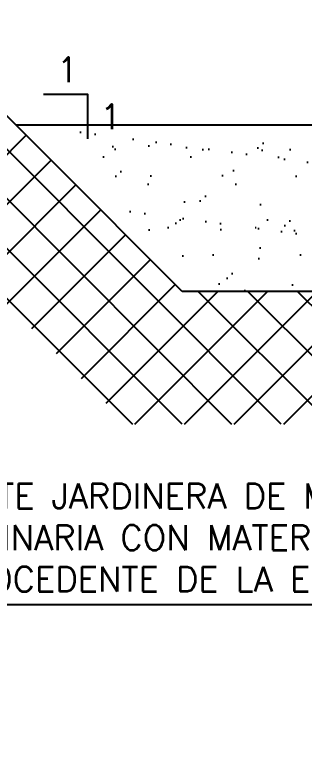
# Model space of a CAD drawing. Header units: metres. Extents: x 750563 to 756046, y 4495933 to 4497284.
# Drawn here: x 755676.125 to 755677.434, y 4496167.933 to 4496171.255 of the extents above; entities that cross this region are included whole.
import ezdxf
from ezdxf import colors
from ezdxf.entities.mleader import LeaderData, LeaderLine
from ezdxf.math import Vec2, Vec3

# ---------------------------------------------------------------- set-up
doc = ezdxf.new("R2010")
doc.units = ezdxf.units.M
for name, color, linetype in [('00_TEXTO DETALLES', 7, 'Continuous'), ('00_TEXTOS', 7, 'Continuous'), ('00_VISTO2', 3, 'Continuous'), ('00TRAMA16', 16, 'Continuous'), ('00TRAMA253', 253, 'Continuous')]:
    doc.layers.add(name, color=color, linetype=linetype)
doc.styles.get("Standard").update_dxf_attribs({"font": 'simplex.shx'})

msp = doc.modelspace()

# ---------------------------------------------------------------- hatches: boundary and pattern name
at = {"layer": '00TRAMA16'}
h = msp.add_hatch(dxfattribs=at)
h.set_pattern_fill('AR-SAND', color=256, scale=0.005, style=0)
h.set_pattern_definition([(142.5, (755679.3816, 4496170.00588), (0.008, 0.244707), [0, -0.19304, 0, -0.2159, 0, -0.206375]), (172.5, (755679.3816, 4496170.00588), (-0.22476, 0.358413), [0, -0.10414, 0, -0.17399, 0, -0.066675]), (212.5, (755679.53781, 4496170.00588), (-0.395496, 0.000719), [0, -0.0635, 0, -0.2286, 0, -0.29845]), (222.5, (755679.5378, 4496170.00588), (-0.38178, 0.111465), [0, -0.03175, 0, -0.14986, 0, -0.17145])])
h.paths.add_polyline_path([(755676.8816, 4496170.00588), (755676.3816, 4496170.75588), (755676.8816, 4496170.75588), (755679.2816, 4496170.75588), (755679.2816, 4496170.00588)])
at = {"layer": '00TRAMA253'}
h = msp.add_hatch(dxfattribs=at)
h.set_pattern_fill('ANSI37', color=256, scale=0.05, style=0)
h.set_pattern_definition([(45, (755674.19251, 4496168.50218), (-0.1122532, 0.1122532), []), (135, (755674.19251, 4496168.50218), (-0.1122532, -0.1122532), [])])
h.paths.add_polyline_path([(755675.68804, 4496171.19944), (755674.19251, 4496172.19944), (755674.19251, 4496171.47766), (755675.30549, 4496170.73346), (755676.63308, 4496169.40588), (755679.63308, 4496169.40588), (755680.53677, 4496168.50218), (755681.3853, 4496168.50218), (755679.8816, 4496170.00588), (755676.8816, 4496170.00588)])

# ---------------------------------------------------------------- linework, layer by layer
at = {"layer": '00_TEXTOS'}
msp.add_lwpolyline([(755676.45504, 4496170.6951), (755676.45504, 4496170.8951), (755676.25504, 4496170.8951)], dxfattribs=at)
at = {"layer": '00_VISTO2'}
for points in [[(755676.8816, 4496170.00588), (755675.68804, 4496171.19944)], [(755679.8816, 4496170.00588), (755676.8816, 4496170.00588)]]:
    msp.add_lwpolyline(points, dxfattribs=at)
at = {"layer": '00TRAMA16', "flags": 128}
for points in [[(755676.8816, 4496170.75588), (755676.1316, 4496170.75588)], [(755679.2816, 4496170.75588), (755676.8816, 4496170.75588)]]:
    msp.add_lwpolyline(points, dxfattribs=at)

# ---------------------------------------------------------------- texts
at = {"layer": '00_TEXTOS', "char_height": 0.1125, "width": 0.0572455, "attachment_point": 5}
for insert in [(755676.36229, 4496171.00669), (755676.55844, 4496170.7951)]:
    msp.add_mtext('1', dxfattribs=dict(at, insert=insert))

# ---------------------------------------------------------------- leaders
at = {"layer": '00_TEXTO DETALLES'}
ml = msp.add_multileader_mtext('Standard', dxfattribs=at)
ml.set_content('MURETE JARDINERA DE MAMPOSTERÍA\\PORDINARIA CON MATERIAL PETREO\\PPROCEDENTE DE LA EXCAVACIÓN', color=256)
ml.set_leader_properties()
ml.build(insert=Vec2(0, 0))
ml.multileader.update_dxf_attribs({"text_left_attachment_type": 5, "text_right_attachment_type": 5, "dogleg_length": 0, "arrow_head_size": 0.125})
ctx = ml.context
ctx.base_point, ctx.char_height, ctx.arrow_head_size, ctx.landing_gap_size, ctx.plane_origin = Vec3(755675.328, 4496168.5901), 0.1125, 0.125, 0.05, Vec3(755680.17844, 4496161.8591)
ctx.left_attachment, ctx.right_attachment, ctx.text_align_type = 5, 5, 1
notes = []
notes.append((ctx, [(1, (1, 1, 0), (755678.67979, 4496168.5901), (-1, 0), 0, [(0, [(755679.53478, 4496170.25914)], 0, [])])]))
ctx.mtext.insert, ctx.mtext.alignment, ctx.mtext.line_spacing_style, ctx.mtext.flow_direction = Vec3(755677.03872, 4496169.1376), 2, 2, 5
for ctx, leaders in notes:
    for number, flags, end, landing, length, lines in leaders:
        leader = LeaderData()
        leader.index, (leader.has_last_leader_line, leader.has_dogleg_vector, leader.attachment_direction) = number, flags
        leader.last_leader_point, leader.dogleg_vector, leader.dogleg_length = Vec3(end), Vec3(landing), length
        for number, points, colour, breaks in lines:
            line = LeaderLine()
            line.index, line.vertices, line.color, line.breaks = number, Vec3.list(points), colors.encode_raw_color(colour), breaks
            leader.lines.append(line)
        ctx.leaders.append(leader)

doc.saveas('drawing.dxf')
